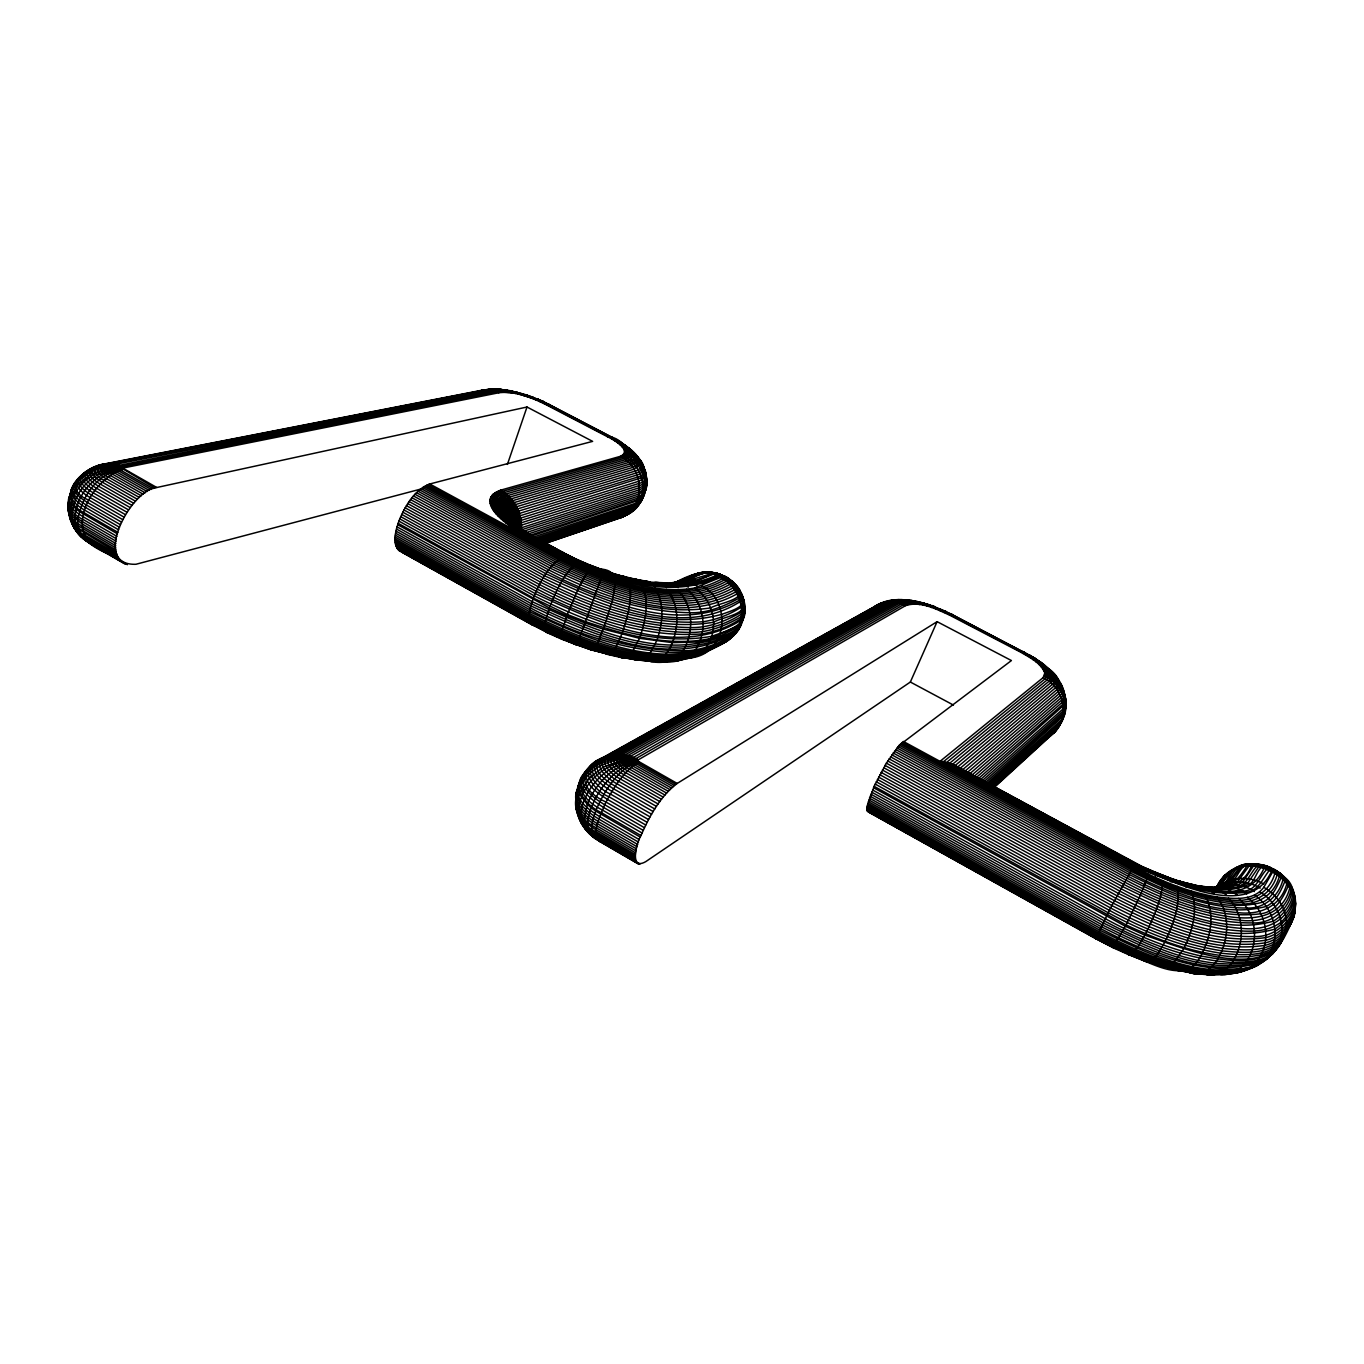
<?xml version="1.0" encoding="UTF-8"?>
<svg xmlns="http://www.w3.org/2000/svg" width="1364" height="1364" viewBox="0 0 1364 1364"><rect width="100%" height="100%" fill="white"/><g stroke="black" fill="none" stroke-linecap="round" stroke-linejoin="round"><path stroke-width="1.5" d="M937.102 621.66L910.351 682.034L645.752 861.639C629.094 871.136 636.528 842.492 640.961 835.569C649.452 816.235 660.091 796.457 677.192 783.447L937.102 621.66L1011.423 660.551L899.302 745.256L886.378 763.158L874.136 786.329L867.231 806.124L867.265 810.932L869.448 812.074M722.102 576.188L720.328 574.38L708.905 572.13C728.888 576.819 749.399 596.102 743.312 618.779C679.647 660.773 596.511 622.035 535.148 593.562L399.771 518.883C405.892 504.885 414.775 489.659 429.779 483.998L592.624 441.373L526.998 407.018L156.775 487.511C130.45 489.574 90.45 565.907 135.957 564.27L424.34 488.142M1112.342 946.752L1130.074 954.936L1136.979 948.338L1144.89 935.175C1180.201 947.366 1278.443 988.218 1286.576 923.905C1286.593 908.68 1276.943 894.494 1263.763 887.333C1253.158 901.587 1232.544 898.654 1217.08 897.001C1187.652 892.039 1159.724 880.547 1133.518 866.532L903.36 741.436M689.144 577.722C696.544 571.84 715.162 569.078 719.271 576.802C654.362 607.406 580.535 564.236 523.606 534.33C511.142 528.192 471.245 501.492 500.52 490.205L620.432 456.309C632.64 450.529 613.357 439.481 607.543 436.77L544.441 403.863C530.426 397.095 514.808 390.922 498.968 392.73L124.158 467.801C99.095 450.529 45.08 493.291 84.278 512.83L117.867 532.301M578.37 785.221L579.512 794.24L587.321 804.419L584.286 818.946L587.151 830.864C568.191 811.154 574.039 775.195 596.938 760.976C573.221 776.917 576.034 796.917 602.325 809.994L642.018 832.995M635.999 850.948L596.665 828.033C583.059 821.452 570.288 806.516 578.37 791.035M403.863 552.318C389.303 548.942 396.123 528.584 399.771 518.883M527.749 396.805L527.595 395.287L526.487 396.31M124.482 563.724L90.57 543.963C84.943 538.951 75.463 534.978 75.31 526.368M529.437 535.489L637.448 499.974C656.493 489.045 642.973 458.338 624.678 453.342M646.11 487.323C649.025 470.989 639.068 450.836 622.172 446.949M73.826 524.1C74.509 531.858 81.891 537.962 88.063 542.037L120.748 561.081M72.514 521.764C72.565 530.323 80.953 535.421 86.256 540.997M617.875 443.112C635.113 447.136 646.826 466.164 646.689 483.368M69.632 497.297L71.371 490.17L74.918 484.032C67.211 492.404 80.118 501.475 86.784 505.243L120.424 524.697M71.371 519.36L71.798 523.35L74.236 527.732M520.178 530.272C521.457 514.45 512.728 498.116 498.491 490.869M115.974 549.965L82.693 530.562C72.053 526.112 67.194 515.081 68.319 504.168C67.637 517.092 72.872 531.67 84.977 537.842L117.986 557.109M116.383 538.797L82.846 519.309C72.906 515.149 62.932 502.464 71.849 492.66M68.353 503.879L69.359 496.581M991.423 785.971L1060.254 723.534C1072.172 706.876 1065.267 679.289 1044.824 672.929C1040.681 662.734 1029.769 657.516 1020.801 652.265L949.463 615.062C936.113 609.043 920.495 600.825 905.628 605.599L638.079 759.936C612.811 748.001 573.221 761.334 615.249 786.261L654.805 808.971M68.473 501.611C66.188 511.125 75.566 517.467 82.539 521.713L116.042 541.184M1263.763 887.333L1272.544 872.142C1273.072 871.477 1272.169 871.05 1271.657 870.931C1249.748 921.126 1174.864 881.809 1140.287 869.038L1140.798 865.782L952.498 764.317L940.546 760.924L1043.17 677.601L1044.824 672.929M644.678 493.99L645.598 489.267L643.314 496.411M645.752 473.393L644.251 478.082L638.778 481.253L519.343 518.508L515.609 521.201L514.569 523.964L520.775 529.812L514.569 524.782L506.146 523.094M640.722 499.48C639.051 508.721 629.247 514.842 620.654 517.297M579.512 782.731L575.983 795.758L575.727 803.669M577.177 793.251L577.466 790.54L576.358 793.013M638.216 457.588L639.989 464.681L634.09 469.182L515.404 504.612C502.958 507.033 509.062 521.798 516.41 526.538L507.919 518.968L498.235 516.155M1138.65 865.1L1128.318 859.491L1126.425 861.929L940.546 760.924M598.591 761.027C576 768.017 595.216 791.734 608.821 796.678L648.531 819.576M940.393 609.555C926.685 603.996 932.516 604.184 940.137 610.663M945.968 612.709L945.695 611.311L944.365 612.538M587.321 804.419L591.243 807.795C587.304 817.513 584.406 833.864 596.562 838.894C586.401 832.756 577.381 821.316 577.552 809.074M69.342 499.548L70.229 494.501M576.836 790.37C571.397 805.578 586.145 817.036 597.551 823.771L637.039 846.754M575.983 798.366C573.34 813.541 583.144 827.01 596.187 833.523L635.3 856.319M640.961 835.569L601.285 812.569C586.298 805.749 569.692 786.568 585.599 771.888C575.335 785.135 594.482 798.656 604.678 804.726L644.405 827.692M710.968 573.34L717.464 573.443L720.277 576.631L720.328 574.38M515.166 526.18L516.837 522.719L521.048 520.417L639.136 483.385C647.013 482.072 647.832 472.848 643.365 467.494L643.774 469.335M1244.531 969.651L1256.056 966.224L1272.646 953.999L1278.955 945.917L1293.925 916.761L1295.732 903.531L1292.97 890.351L1287.906 881.297L1281.717 874.631L1275.903 870.573L1272.339 871.221L1275.067 869.823L1278 872.176L1275.903 870.573M878.569 777.071L1111.796 905.526C1158.513 929.276 1210.925 953.18 1264.581 945.423C1282.484 941.723 1295.749 922.712 1295.186 904.741C1294.163 890.828 1284.786 878.416 1272.544 872.142M989.923 784.471L1061.857 719.51L1064.38 714.907L1065.335 706.399L1064.329 710.474M69.24 498.849L68.865 511.312L72.275 516.359L82.369 524.032L115.821 543.503M1144.89 935.175L1125.351 926.292L1112.785 947.434L1095.821 938.756L1110.535 907.947L1133.518 866.532M69.871 501.287L71.286 503.845C67.961 515.422 71.474 529.573 83.579 534.432L116.724 553.784M71.286 503.845L73.417 506.487C69.615 518.814 74.696 532.028 84.568 539.82M73.417 506.487L76.265 509.147C73.775 518.473 74.815 529.3 81.26 536.836M76.265 509.147L79.777 511.807C71.099 535.114 93.161 547.919 111.268 555.267M562.752 638.864L576.597 645.087L585.003 622.99L603.399 629.179L639.528 638.318L672.384 642.649L699.527 641.967L719.135 636.511L738.606 626.809L741.436 624.303L742.442 619.563M1066.017 705.563L1064.807 712.775L1062.88 715.282L986.07 784.249M1046.546 738.47C1053.758 734.19 1060.084 727.268 1062.471 719.135M1062.215 720.976L1065.199 711.889L1064.909 708.445M1065.898 707.694L1063.187 713.099L986.189 781.998M1063.903 715.964L1061.124 721.556L990.776 785.238M1065.83 701.301L1065.233 708.462L1063.34 710.9L982.933 782.578M80.169 510.238C85.761 490.29 102.112 471.603 123.289 468.415L156.775 487.511M398.919 521.116L534.245 595.829C588.276 623.109 650.27 646.928 711.667 636.323C725.836 630.935 748.58 626.195 744.71 606.707C743.977 593.391 735.162 578.796 720.959 577.006C734.122 577.466 739.953 591.226 743.806 601.763C744.25 604.798 745.938 608.702 743.21 611.123C727.131 620.467 709.468 628.037 690.491 627.542C637.482 626.809 585.94 608.958 539.428 584.474L403.932 509.966M742.715 620.927L743.806 615.369L743.312 618.779M76.674 507.596C82.147 486.812 101.942 469.369 123.169 468.329C101.328 467.528 79.47 483.538 73.826 504.936M71.678 502.293C77.356 480.23 101.379 466.13 123.118 468.125C104.193 458.611 80.868 469.216 72.463 487.835M70.28 499.736L77.288 485.635L89.854 474.672L105.983 468.551L123.118 468.244L111.524 466.539L100.015 467.647L89.41 471.381L78.532 479.361C78.072 487.084 86.188 491.62 91.797 495.285L125.386 514.637M1294.521 914.426L1295.084 912.584M1293.925 916.761L1294.419 912.755L1293.669 914.988M1289.202 926.753L1291.026 922.797L1287.821 928.714M1290.446 924.69L1292.765 917.171M1148.778 874.358L1140.168 895.654L1126.084 924.894L874.136 786.329M640.892 498.423C647.013 482.208 638.284 462.567 622.666 455.44M1294.487 914.903L1280.353 943.922C1271.009 957.835 1256.721 968.764 1239.211 968.969C1190.005 970.776 1142.93 950.913 1100.219 928.373L868.783 799.935M740.004 624.831C740.533 628.224 737.788 630.816 735.929 633.305C719.766 643.041 701.948 651.054 682.682 650.764C629.264 650.611 577.211 632.708 530.426 607.918L395.628 533.188M396.481 529.044L531.5 603.792C592.709 632.555 674.038 669.571 738.384 629.674L741.078 624.695L735.929 633.305M429.779 483.998L563.383 556.631L602.53 574.278L585.514 621.609L567.373 614.482L533.409 598.063L398.169 523.333M736.1 630.321L735.605 633.646L728.12 640.364L701.181 654.089L688.905 658.283L682.801 658.59M737.566 630.356C721.403 649.571 691.224 653.407 667.235 652.231C619.086 648.616 572.386 632.64 530.016 609.879L395.355 535.182M507.408 464.408L526.998 407.018M597.824 570.834L598.591 568.464L585.889 563.468L583.536 565.207M579.512 794.24C571.857 809.432 581.661 825.51 596.239 831.818L635.419 854.665M731.155 636.664L726.347 641.54L716.475 645.342L717.72 644.507M510.051 518.218L512.233 511.909M581.405 797.582C574.449 812.057 581.217 829.142 596.273 835.075L635.283 857.837M397.725 524.714L549.385 607.969C548.072 614.039 539.343 632.214 550.05 632.453M722.579 643.484L725.307 640.21M584.031 800.992C578.012 813.95 581.627 831.068 595.045 837.564M734.582 583.622L737.873 588.532L735.776 591.874C676.749 624.235 606.758 592.334 551.499 566.401L416.532 492.694M549.385 607.969L566.878 615.863C565.634 622.615 558.456 633.646 562.309 639.153M585.514 621.609C625.394 634.976 668.684 647.337 710.883 638.471C717.873 620.637 710.9 598.182 694.498 588.037C663.347 593.425 631.822 584.235 602.53 574.278M687.337 641.591C693.73 624.439 691.292 602.342 677.021 589.794M700.056 640.637C706.774 623.109 701.966 600.672 686.45 589.35M710.883 638.471L740.822 624.405C748.205 606.775 737.856 583.911 720.533 577.466L694.498 588.037M743.244 619.307L740.822 624.405M657.056 639.75C662.716 623.365 665.001 603.076 654.771 588.003M672.912 641.302C678.948 624.559 678.948 603.161 666.416 589.333M622.223 632.947C627.525 617.005 632.76 599.58 629.298 582.718M640.04 636.954C645.445 620.842 649.537 601.95 642.325 585.787M603.911 627.798L612.692 599.359L615.948 578.865M591.243 807.795L595.71 811.051C592.522 819.696 586.997 836.95 599.546 840.394L598.08 839.32M567.373 614.482L578.984 587.032L589.299 569.078M549.897 606.588C556.205 590.97 563.332 574.363 576.529 563.332M72.241 488.124C66.12 497.758 77.543 506.129 84.977 510.307L118.6 529.795M603.399 629.179C599.836 635.624 598.455 647.116 591.43 649.997L624.473 657.772L628.616 655.692L632.845 651.157L639.528 638.318M621.694 634.328C618.779 640.057 613.288 659.358 604.695 652.299M598.199 569.317C600.228 568.464 612.862 569.743 612.317 575.779M596.324 809.466C604.764 789.909 617.79 770.114 637.704 760.942L677.192 783.447M656.527 641.114L650.509 652.35L641.898 659.477L636.886 660.125L619.819 656.766L633.356 658.914L632.248 658.198M539.104 539.803L633.254 508.226L639.068 504.68L644.234 495.166L636.681 506.675L631.191 512.318L543.537 542.412M591.857 806.209C599.955 786.056 617.125 766.721 637.448 760.703C614.329 758.998 590.663 774.343 582.019 795.996M642.87 497.604L641.216 501.287L635.351 504.851L535.268 538.166M587.935 802.833C596.494 782.339 614.891 763.959 637.568 760.822C614.312 761.231 593.289 778.367 584.627 799.406M672.384 642.649C668.872 652.18 660.364 663.433 648.872 661.063C665.888 665.308 681.062 659.375 686.808 642.938M580.126 792.654L589.043 778.315L603.127 767.148L620.143 760.942L637.414 760.652L628.804 757.668L617.022 756.491L605.633 758.231L595.403 762.749C590.902 774.599 605.139 783.396 613.578 788.801L653.168 811.563M578.967 789.449C587.731 767.079 614.516 755.213 637.397 760.583M578.592 786.431C587.253 763.908 615.113 753.61 637.38 760.532C620.023 754.019 598.506 757.924 586.009 772.075C584.593 784.965 597.943 793.302 607.372 799.355L647.082 822.287M69.752 495.03L72.957 488.687M74.577 483.606C70.877 492.37 81.687 498.764 87.876 502.719L121.498 522.156M69.7 497.007C65.83 506.061 76.878 512.779 83.289 516.871L116.861 536.359M699.527 641.967C694.242 658.386 675.044 664.779 659.238 660.773M710.354 639.801C707.063 648.343 699.92 655.641 690.883 657.874C727.95 653.697 732.144 601.388 701.659 585.719M740.311 625.684L739.407 627.713C674.907 667.559 593.493 630.407 532.165 601.643L397.06 526.896M740.533 626.332L741.931 620.842M578.643 785.272C572.982 799.338 589.589 810.216 599.717 816.678L639.358 839.678M1273.328 869.397L1261.274 864.674L1256.755 864.998M1261.274 864.674L1268.145 866.873L1271.828 870.982C1254.727 855.535 1224.446 867.027 1216.552 887.504L1210.107 888.493C1222.434 885.679 1236.432 885.304 1246.73 893.914M642.87 496.036L643.757 494.228L642.103 499.48L636.238 503.043L534.194 536.853M1126.084 924.894C1160.474 941.126 1197.081 954.51 1235.341 956.931C1244.974 938.551 1243.269 913.505 1228.521 898.262M1235.341 956.931L1249.151 956.727C1259.177 937.938 1254.812 912.414 1238.683 898.382M1249.151 956.727L1260.916 954.902C1271.231 935.823 1264.513 910.146 1247.361 897.324M1260.916 954.902L1270.447 951.526C1280.966 932.294 1272.288 906.77 1254.454 895.159M1270.447 951.526L1277.625 946.684C1288.264 927.503 1278.119 902.337 1259.842 891.92M1291.162 923.394L1293.737 917.154C1286.832 933.351 1279.142 950.844 1263.814 960.631C1208.487 977.63 1150.875 948.781 1101.993 924.758L870.062 796.184M1184.276 947.656C1192.562 930.504 1198.427 909.464 1191.215 890.999M1202.588 952.362C1211.283 934.869 1214.966 912.107 1204.565 894.562M1219.723 955.482C1228.896 937.545 1229.953 913.437 1217.08 897.001M1145.624 933.777C1153.671 917.085 1161.77 899.524 1163.049 880.803M1165.163 941.416C1173.193 924.536 1180.576 905.338 1177.285 886.378M1277.403 947.809L1280.063 942.643M1164.43 942.814C1159.877 949.838 1155.12 961.569 1145.317 961.364L1128.062 954.323L1146.169 961.552M1183.543 949.054L1175.768 960.341L1166.271 966.701L1162.537 966.871L1143.134 959.779L1164.992 966.923M642.58 498.849L640.193 503.026L634.362 506.59L536.24 539.377M641.557 500.588L636.477 507.732L630.748 511.244L540.502 541.696M639.17 503.862L635.453 508.243L632.043 509.795L539.854 540.809M626.519 514.364L633.493 510.392L637.806 505.362M646.195 488.107L643.961 494.484L638.096 498.031L528.107 534.006M636.34 506.777L633.493 510.392M634.789 508.09L629.605 513.461L626.332 514.944L543.929 542.923M646.417 486.096L642.717 490.392L639.307 491.893L521.338 529.846C522.702 514.16 514.535 497.724 500.52 490.205M1201.837 953.76C1190.533 979.949 1166.067 970.247 1144.532 961.006M646.519 484.049L642.836 488.312L639.46 489.778L519.224 528.465C519.411 513.239 510.204 498.32 496.428 491.773M1218.973 956.863C1213.721 967.877 1200.269 978.244 1187.942 971.679M1219.638 882.61L1225.503 875.688M1234.591 958.312C1229.407 968.423 1218.325 976.829 1206.475 974.612M531.892 398.254L532.847 397.129L527.05 395.509M1248.401 958.091C1243.167 968.15 1232.238 975.635 1220.644 974.595M1260.166 956.266C1254.999 966.019 1244.565 972.907 1233.431 972.941L1236.892 971.697M516.086 526.606L521.321 522.787L639.375 485.516C646.28 484.391 648.65 476.241 644.064 471.228M1269.696 952.873L1265.485 958.875C1209.902 975.874 1152.069 946.906 1102.965 922.78L870.812 794.172M871.647 792.092L1104.005 920.717C1143.646 941.961 1186.663 959.489 1231.982 962.49C1247.225 962.268 1267.65 962.421 1276.875 948.014M1053.451 733.423C1070.518 717.515 1063.903 686.996 1043.17 677.601M740.038 626.656L738.879 628.548L738.828 626.741M1215.222 888.816L1222.144 878.604M1215.205 889.209L1223.61 876.745M1236.568 867.777L1223.9 876.421L1215.818 889.004C1228.146 876.387 1248.861 875.483 1263.746 883.974M1217.592 887.333C1224.974 865.526 1253.005 860.718 1271.078 871.357M732.468 583.315C730.49 579.24 725.443 574.602 720.669 576.784L722.102 575.079M588.106 770.114L589.606 767.983L587.134 769.722M498.968 392.73L491.978 390.155L483.044 390.002L103.92 464.05C85.881 466.369 59.897 488.806 89.069 500.213L122.692 519.616M1061.635 722.187L992.378 785.886M1283.456 938.33C1269.969 958.295 1241.786 955.209 1220.882 953.197C1181.105 947.059 1143.339 931.714 1108.097 912.669L875.159 784.061M1273.891 951.22C1259.143 971.083 1231.76 975.516 1208.453 974.868M1277.625 946.684L1282.348 940.512M1048.405 737.395L1052.104 733.696L1050.178 736.185M1285.178 933.726C1271.708 953.555 1243.678 950.384 1222.894 948.372C1183.287 942.2 1145.658 926.906 1110.535 907.947L877.393 779.424M1284.394 936.062C1270.907 955.959 1242.792 952.839 1221.939 950.827C1182.23 944.672 1144.498 929.344 1109.307 910.334L876.251 781.76M1064.38 714.907L988.883 783.669M81.192 476.36L76.128 481.85L78.379 480.35M867.538 811.461L1095.923 938.79L1096.69 937.972M395.168 537.075L529.692 611.737C589.879 640.023 671.906 677.431 734.071 635.232L728.12 640.364M738.333 630.168C675.18 672.725 591.993 634.431 530.92 605.889L396.003 531.142M662.614 661.472C685.478 662.222 706.944 652.759 726.347 641.54L732.417 636.732M722.784 642.325L720.601 644.251M720.635 643.058L719.851 643.996L727.847 640.534M1139.605 866.805L1140.798 865.782M594.721 762.425C585.736 774.241 602.939 786.022 611.942 791.393L651.583 814.206M583.008 776.525L581.149 778.691C579.819 792.211 593.493 801.009 603.451 807.369L643.177 830.352M580.109 781.163L581.968 778.98M79.061 477.775C71.815 485.686 84.125 494.177 90.382 497.724L123.988 517.109M79.3 477.536L85.489 473.427M84.534 472.592L81.192 475.746C77.919 483.674 87.773 489.318 93.315 492.898L126.869 512.199M1216.62 888.885L1227.498 873.25L1232.834 870.249M1217.592 885.372L1218.939 883.906L1216.552 887.504L1227.293 889.106L1237.353 895.023M1219.467 882.014L1222.758 879.473M736.134 632.078L734.582 633.714L734.565 631.992M869.277 610.902C879.575 600.876 897.427 595.744 910.197 604.184M1223.9 876.421L1225.639 874.784M994.39 786.704L1056.299 730.217M994.168 787.557L1054.935 731.871L1061.482 721.027L1058.669 726.654L992.856 786.551M1002.608 777.651L1005.728 774.82M993.145 787.164L1057.543 728.478M638.079 759.936C607.389 740.311 555.37 778.622 605.991 802.049L645.701 824.998M982.626 780.361L1063.34 708.683C1069.768 693.526 1057.748 670.952 1041.158 666.723M980.528 779.577L1065.045 704.097C1063.767 691.974 1055.446 681.182 1044.466 676.101M978.193 778.827L1062.914 704.25L1065.506 699.186C1063.46 688.155 1055.19 678.863 1044.926 674.617M975.584 778.162L1062.471 702.034L1065.028 697.072L1061.328 685.001M974.425 776.116L1061.891 699.851L1063.664 697.618L1064.142 692.008M971.475 775.502L1061.175 697.703L1062.914 695.521L1063.391 690.065M969.889 773.627L1060.305 695.606L1062.027 693.458L1062.488 688.155M966.547 773.149L1059.316 693.543L1061.686 689.076L1060.34 683.262M1038.891 664.421C1050.075 666.519 1064.67 680.397 1058.191 691.548L964.621 771.41L962.507 769.773L1056.947 689.621C1063.835 680.602 1051.422 670.713 1042.914 668.94M626.195 515.37L628.361 513.563M630.151 512.625L621.285 517.57L611.959 519.292M624.61 515.063L619.478 518.184M1036.18 662.052C1044.756 662.768 1056.571 674.481 1050.792 682.75L952.498 764.317L955.209 765.494L1052.496 684.319C1057.134 680.142 1052.769 673.748 1049.53 670.201M609.93 573.323L624.303 576.58L626.741 579.939M875.807 606.673C887.077 599.461 904.417 596.29 916.114 604.133M720.601 576.75L723.005 575.591L725.495 576.682M535.95 399.874L537.808 399.106L538.848 400.351L514.757 392.747L497.263 391.894L120.305 467.341L154.899 487.988M599.137 759.407C578.575 767.932 597.875 788.921 610.356 794.019L650.031 816.883M599.273 759.68L601.405 758.162M603.758 757.088C591.635 765.971 608.583 779.543 616.971 783.771L656.459 806.431M1251.623 968.099L1258.512 963.41M1275.613 950.128C1254.13 966.053 1225.008 960.205 1200.61 955.942C1167.141 948.27 1135.189 934.971 1105.079 918.569L872.551 789.944M1249.305 968.781L1252.715 966.462M724.506 642.58L726.876 640.466L724.864 641.472M949.463 615.062L951.543 614.209L952.652 616.034M1267.224 958.892C1254.488 967.588 1240.319 973.674 1224.582 974.39M92.769 467.596L83.204 474.075C80.084 481.714 89.581 487.118 94.917 490.563L128.455 509.846M95.054 466.676L91.132 468.67C85.608 474.894 95.412 481.304 100.22 484.049L133.604 503.197M631.413 510.392L633.135 509.301M546.708 542.957L621.285 517.57C646.672 507.289 644.149 467.221 620.432 456.309M717.021 574.312L719.34 574.142L720.363 576.665M665.82 583.059C685.41 589.845 703.244 562.786 719.987 576.597C710.763 569.879 698.01 571.431 688.752 577.194L690.798 576.546M883.275 603.536L886.6 601.78M1216.432 888.697C1229.237 879.644 1247.037 879.951 1260.183 888.135M1218.546 887.623C1228.009 884.452 1228.708 872.193 1236.5 867.334M1249.475 864.469C1233.653 861.792 1232.391 881.178 1220.746 886.719L1227.498 883.429L1240.865 865.697L1251.18 863.838L1262.518 864.947M569.743 559.001L572.982 557.859L575.506 559.769M1020.801 652.265L1023.529 651.651L1031.014 657.056M639.017 761.726C623.126 771.615 613.033 788.443 604.678 804.726C600.774 815.655 591.43 830.233 599.137 841.145L638.216 863.906M1225.213 875.006L1231.112 871.698M618.949 749.671L622.666 747.608M626.366 745.545L630.066 743.499M633.766 741.436L644.882 735.247M648.582 733.184L652.282 731.121M663.381 724.932L667.081 722.869M670.798 720.806L674.498 718.743M685.598 712.554L689.297 710.491M694.856 707.404L698.556 705.341M709.672 699.152L713.372 697.089M717.072 695.026L728.171 688.837M731.888 686.791L735.588 684.728M746.688 678.539L750.388 676.476M768.904 666.161L774.462 663.074M778.162 661.011L789.279 654.822M792.978 652.759L796.678 650.696M800.378 648.633L804.078 646.57M807.778 644.507L811.478 642.444M815.195 640.381L826.294 634.192M829.994 632.146L833.694 630.083M844.81 623.894L848.51 621.831M852.21 619.768L857.768 616.664M861.468 614.601L870.726 609.452M596.989 760.822L879.251 603.928L888.356 601.115L611.277 754.957C601.217 762.237 615.386 773.388 622.257 776.832L661.523 799.304M594.96 762.391L872.261 608.105M694.77 575.165L703.722 572.437M1151.762 872.295L1154.592 872.108L1155.683 875.995M95.719 466.999C104.448 461.97 115.565 462.942 124.158 467.801M697.089 655.129L702.375 652.469M699.152 654.686L718.555 644.865M694.344 574.414L674.464 582.922C687.678 575.813 704.881 567.918 719.271 576.802M476.36 392.32L483.044 390.002M705.052 652.435L701.181 654.089M563.383 556.631C548.158 565.361 539.769 582.36 533.409 598.063C530.954 605.497 523.623 625.104 536.683 625.513M632.708 511.057L541.048 542.463M615.778 519.019L618.71 517.672L616.75 517.911M640.449 499.616L530.988 536.137M674.447 583.246L698.351 573.306M676.288 582.939L687.047 578.387M1240.609 865.884L1238.563 866.754L1241.052 866.498M84.568 472.865L87.16 471.791M99.248 465.175C89.325 468.04 98.174 478.338 104.056 480.196L137.321 499.241M101.533 464.664C92.411 467.323 100.68 476.752 106.051 478.457L139.247 497.434M88.933 470.29L86.461 471.313C80.629 478.252 91.32 485.226 96.622 488.312L130.091 507.544M482.327 390.991L492.148 389.183L502.02 392.338M676.356 581.985C685.001 578.046 695.35 579.035 703.551 583.656M877.393 604.781L884.912 602.598M875.603 605.769L879.047 604.371M873.898 606.878L877.393 605.463M686.893 658.539L694.992 655.436L692.878 655.572M708.649 650.219C648.122 668.889 583.451 641.779 529.334 615.215L395.117 540.638M706.893 651.395C646.945 669.946 582.888 643.126 529.3 616.784L395.236 542.275M931.595 607.492L929.225 604.746L920.189 603.127L924.604 603.485L927.418 606.247M1245.741 865.714L1247.6 865.015M1262.041 962.251C1207.004 979.216 1149.681 950.538 1101.072 926.616L869.38 798.111M1235.75 972.822L1242.774 970.281M1258.137 965.047C1203.901 981.875 1147.346 953.641 1099.435 930.009L868.271 801.657M1238.052 972.515L1246.935 969.293M539.854 401.596L542.667 401.255L544.594 402.909L536.478 399.482M557.791 552.914L561.917 552.215L565.446 554.637M898.33 601.047L899.831 600.518M1242.996 865.646L1249.1 864.043L1257.165 863.992M500.861 390.684L506.504 390.07L511.705 392.866M544.492 543.537L623.024 516.82M544.236 543.298L624.712 515.95M1217.199 887.674L1215.034 888.39C1227.685 882.747 1242.962 883.565 1254.386 891.596M526.657 532.454L638.625 496.019C646.553 494.365 647.9 484.936 646.024 478.338M1025.779 655.01L1029.428 654.891M509.301 525.43L517.195 526.743L522.958 531.431L639.017 493.973L644.848 490.494C647.235 475.542 637.823 460.128 623.945 454.502M672.963 582.888L685.018 581.507L697.055 585.753M893.011 600.842L898.041 599.683L907.503 600.024M672.844 583.093L682.358 580.075M692.418 575.199L700.005 572.778L704.506 572.999L700.482 573.46M708.734 572.079C694.839 571.311 683.927 583.263 669.894 582.888L679.289 583.059L688.394 587.151M690.559 576.12L692.52 575.506M651.157 583.281L659.988 582.991L666.791 587.117M1221.701 886.753C1236.091 886.941 1236.654 868.919 1247.105 864.247M1258.461 864.844C1249.867 871.528 1247.412 887.401 1233.363 887.47C1213.943 890.402 1194.506 885.338 1175.785 880.991M1267.071 866.242L1259.279 866.055L1247.787 883.037L1235.682 888.135L1217.489 888.953L1192.545 885.1M1234.659 868.936L1229.476 871.869L1218.615 887.504L1209.476 887.299M1249.356 864.026C1233.857 863.787 1227.31 877.461 1218.615 887.504L1232.63 884.673L1237.455 881.894L1250.225 864.367L1260.848 864.503M108.336 463.624C99.043 464.118 104.09 473.922 110.126 475.337L143.169 494.211M90.808 468.943L93.843 468.159M912.891 601.933L918.552 601.848L923.411 605.258M94.866 466.727L122.743 461.1M106.119 463.743C95.838 464.323 101.379 475.218 108.08 476.82L141.191 495.746M523.606 534.33L530.153 534.62L563.554 552.761M642.632 581.661L658.539 582.633M1223.031 885.986L1229.919 882.798L1241.786 865.884L1256.755 865.543L1271.401 870.965L1259.91 865.697L1247.838 864.452C1240.439 876.558 1230.993 889.822 1214.318 887.589M1263.917 866.447L1268.639 866.771L1271.913 870.999L1270.736 867.828L1267.668 867.248L1270.396 868.476M124.38 469.08C96.946 475.524 66.325 522.173 92.002 544.748M679.084 659.375L673.492 660.551L694.736 656.578M696.578 655.692C638.812 666.416 580.16 644.149 529.351 618.25L395.458 543.81M544.441 403.863L547.919 403.846L550.459 405.807L536.973 399.226M893.795 599.938L881.161 603.212L606.196 756.202C594.721 764.59 610.799 777.395 618.727 781.367L658.13 803.976M895.654 599.836L887.163 601.882L613.919 754.616C604.593 761.3 617.721 771.564 624.047 774.718L663.228 797.122M99.691 465.175L486.59 389.644M126.92 460.282L143.629 457.008M147.806 456.19L185.419 448.824M189.613 448.006L241.837 437.776M252.289 435.73L262.74 433.684M266.918 432.865L283.644 429.592M287.821 428.773L304.53 425.5M314.982 423.454L346.32 417.316M350.497 416.497L367.223 413.224M377.675 411.178L409.012 405.04M413.19 404.221L429.899 400.948M440.35 398.902L471.705 392.781M919.626 604.559L912.294 600.603L896.353 599.921M520.11 532.369L525.157 532.199L529.761 535.217C518.832 529.88 489.352 508.261 511.21 498.832L630.27 463.999C637.312 463.095 636.869 454.758 632.129 451.211M409.149 501.56L544.526 575.779C602.803 602.462 683.688 640.892 743.175 599.597C740.908 589.197 732.621 577.125 720.874 576.921L725.222 576.767L728.512 578.882L722.153 575.693M661.762 583.246L670.218 583.451L678.249 587.611M1224.821 973.93L1228.998 973.248M1244.701 970.571C1193.295 978.755 1142.759 955.891 1098.071 932.925L867.487 804.76M607.543 436.77C614.584 436.327 621.507 441.748 625.803 446.966M1246.798 969.582C1194.881 977.817 1143.85 954.715 1098.719 931.527L867.845 803.26M624.303 576.58L622.325 576.426L637.704 579.973L640.807 583.263M669.775 583.059L680.909 581.337L705.41 572.113M698.061 573.238L701.727 572.522M707.268 572.13L701.983 572.471M694.31 574.602L696.441 574.278M508.141 392.44L501.85 389.524L487.118 389.473M1272.407 871.272C1280.131 870.113 1285.723 878.45 1288.895 884.401L1286.746 882.269L1287.122 883.889M1265.945 865.765L1258.273 864.725M481.049 390.718L487.05 390.275M481.322 390.377L490.46 389.149M492.148 389.183L110.603 463.692C102.334 464.084 106.852 472.762 112.189 473.99L145.147 492.796M667.695 661.301L650.338 661.335M1029.564 657.312L1033.554 657.516L1036.776 660.568L1033.895 658.812M516.291 530.084L521.849 530.221L527.033 533.58M1212.204 887.947L1219.433 887.129M1253.311 863.889L1249.1 864.043M664.302 661.574L679.119 660.329L675.385 660.636M684.558 658.693C630.407 663.364 576.853 644.371 529.505 619.614L395.782 545.225M660.909 661.199L664.473 660.892M682.784 659.409C629.333 664.012 576.478 645.291 529.744 620.842L396.208 546.538M500.537 389.337L493.069 389.132M512.693 527.766L518.712 528.226L525.225 531.824M611.89 439.157L617.193 440.026M891.954 600.194L905.986 599.836M901.468 599.649L891.323 601.712L619.29 754.48C611.566 759.918 622.444 768.307 627.593 770.831L666.587 793.098M720.806 576.87L727.37 577.876L734.548 583.673M637.704 579.973L633.987 579.188L649.946 582.172L654.243 585.668M663.45 582.957C683.569 588.754 701.437 563.639 719.868 576.597M515.507 393.514L509.676 390.854L517.911 392.627L519.479 394.401M488.789 389.234L497.604 389.286L504.902 392.269M497.604 389.286L490.17 389.848L112.871 463.931C105.659 464.22 109.614 471.756 114.252 472.779L147.124 491.517M1231.385 973.197C1183.986 975.038 1138.616 955.908 1097.509 934.169L867.231 806.124M1229.288 973.845C1182.469 975.669 1137.644 956.778 1097.031 935.278L867.061 807.369M1227.157 974.288L1198.871 973.248M1207.737 887.265L1217.489 888.953L1226.407 894.886M713.389 572.522L709.655 572.539L719.34 574.142M1033.042 659.664C1043.954 660.5 1050.655 672.316 1057.066 679.545L1054.525 676.953M1272.476 871.323C1284.087 871.784 1290.242 884.912 1294.266 894.29C1300.148 912.721 1283.558 933.88 1265.741 937.597C1213.005 944.962 1161.582 921.501 1115.667 898.194L882.372 770.012M1200.542 890.863L1193.074 884.725L1177.03 880.837L1197.831 885.748M669.366 660.926C620.501 661.046 572.812 644.729 530.067 621.933L396.719 547.714M1210.908 887.538C1228.316 890.198 1245.963 882.747 1251.692 864.998C1254.914 862.952 1258.921 864.537 1262.314 865.305M615.062 441.135L620.228 442.072L627.372 446.829M898.041 599.683L908.271 600.535M909.021 600.348L901.263 600.399L895.5 602.104L624.746 755.127C618.693 759.202 627.167 765.613 631.072 767.472L669.843 789.586M621.575 657.653L623.467 657.891M655.59 582.411L666.826 582.888M654.106 582.547L668.531 583.093M652.623 582.837L658.113 583.076M707.063 572.045L711.837 572.334M503.163 389.831L491.978 390.155L115.156 464.357C109.001 464.544 112.394 470.887 116.332 471.722L149.102 490.409M494.569 389.047L501.85 389.524M503.248 520.758L512.131 522.838L519.769 529.624L517.996 528.073M599.137 841.145L601.984 841.929M1189.596 972.447L1193.295 972.771M1191.266 973.026L1212.426 974.851M1192.989 973.453L1210.448 974.953M639.682 659.494L646.024 660.057L644.643 659.323M654.788 661.165L634.499 659.477L651.804 661.438M635.675 659.886L653.305 661.387M522.77 393.94L515.336 392.116L522.77 393.94L523.588 395.509M500.605 518.439L508.209 520.127L514.45 523.964C511.21 512.387 501.253 503.452 489.966 499.855M714.054 572.727L717.464 573.443M1199.996 886.805L1203.832 887.248M1211.675 887.418L1199.655 886.106L1208.112 888.527L1214.045 893.505M1199.877 886.378L1222.979 887.896L1237.591 885.048L1242.621 882.133L1253.465 866.038L1256.176 864.384L1265.57 865.833L1271.742 870.948M645.138 581.183C669.332 589.095 692.366 578.762 714.6 572.829M643.893 581.354C667.593 586.571 692.23 584.269 713.713 573.102C717.464 573.443 722.289 574.585 724.557 577.296M499.207 389.303L507.596 390.36M499.633 389.61L506.862 390.684M508.67 390.786L493.751 390.598L114.593 466.266L116.707 469.796L151.063 489.437M904.434 599.785L913.607 600.91M914.886 601.354L903.104 600.876L897.58 602.53L627.457 755.724C622.274 759.083 629.503 764.488 632.76 766.005L671.412 788.051M1112.547 947.503L1129.477 955.039M646.383 581.2L649.946 582.172M640.637 659.886L593.016 649.69M620.671 657.295L639.375 660.125M496.155 513.887L506.163 517.075L514.995 525.038M620.245 445.056L629.503 448.62L635.658 456.002L630.236 450.086M505.396 389.933L511.466 390.939M504.271 389.916L513.171 391.57M513.989 392.099L495.524 391.178L117.457 466.727L118.941 469.182L153.007 488.636M1200.064 973.333C1163.543 967.929 1128.88 953.811 1096.622 936.233L866.975 808.477M1178.019 969.94L1174.046 969.224L1194.728 973.691M1198.274 973.623C1162.281 968.304 1128.096 954.391 1096.298 937.051L866.993 809.432M1175.393 969.94L1196.501 973.743M1190.192 884.043L1191.642 884.298M634.959 579.137L648.787 581.678M632.981 579.393L638.437 580.365M712.161 572.386L716.918 573.494L720.192 576.614M910.964 600.433L918.552 601.848M909.618 600.416L919.609 602.257M920.632 602.803L908.219 601.285L899.643 603.093L630.168 756.509C625.837 759.151 631.805 763.533 634.396 764.692L672.946 786.653M494.365 511.671L506.453 516.325L514.876 525.276M607.696 654.106L624.473 657.772M606.23 654.106L622.513 657.857M510.579 390.837L517.911 392.627M508.738 391.008L523.077 394.332M492.864 509.505L505.226 514.586L513.785 523.537M123.101 468.193C103.255 463.726 79.47 472.916 71.269 492.421L75.429 499.957L81.738 505.226L119.452 527.254M623.024 576.324L636.817 579.529M623.484 577.143L651.088 582.803L673.526 584.662L691.156 582.957L714.071 573.869L719.681 574.551M917.461 601.575L923.786 603.127M916.352 601.456L924.604 603.485M915.21 601.473L925.389 603.962M491.671 507.425C501.151 509.42 509.897 515.592 514.109 524.441C510.034 514.757 500.878 507.783 490.784 505.396M1158.241 964.672L1181.258 971.066M1159.229 965.473L1179.741 971.049M715.043 572.829L715.998 573.085M1178.24 880.837L1194.455 885.338M1262.74 864.895L1264.172 865.288M623.604 448.756L635.573 454.877L640.756 464.22M609.623 654.004C582.087 646.962 555.421 636.579 530.494 622.888L397.333 548.771M608.873 654.345C581.763 647.423 555.523 637.193 530.988 623.723M592.982 650.134L605.667 653.663M610.799 572.778L624.883 576.938M625.428 577.466L598.387 568.873M613.817 574.449L619.648 576.137M716.765 573.255L718.964 573.886M922.934 602.922L929.805 605.019M922.047 602.854L930.333 605.446M921.126 602.922L927.264 604.746M930.794 605.991L913.403 602.206L901.672 603.792L631.72 758.418L634.226 762.459L674.43 785.425M490.205 503.452C500.69 506.214 510.051 513.785 514.023 523.998L514.364 519.82L518.763 516.172L641.489 477.792L643.672 476.053L645.155 471.467L642.58 465.942L634.243 456.804L624.865 451.978M1171.062 882.031L1168.948 878.058L1165.794 876.711L1181.616 881.911L1186.117 887.009M527.697 395.458L522.412 393.667M521.15 393.667L527.749 395.782M522.19 394.418L531.346 397.453M1179.417 881.025L1181.616 881.911M1202.588 973.572L1204.514 974.186M624.507 450.444L636.886 457.298L636.204 463.146L631.634 465.636L512.711 500.656C496.956 504.527 508.789 522.259 517.655 526.896M1143.799 960.478L1163.748 966.991M489.932 501.611C500.52 504.68 509.829 512.489 513.836 522.872M1164.873 876.796L1175.291 880.257M1167.857 878.365L1173.807 880.343M1264.769 865.441L1268.639 866.771M1269.424 867.316C1258.256 861.298 1257.028 878.621 1250.345 883.753C1214.659 900.428 1173.858 879.49 1140.355 865.97M582.087 646.144L591.175 649.639M576.631 644.763L592.453 650.168M592.061 650.27L561.371 639.119M611.754 573.136L585.548 563.503M611.976 573.562L585.139 563.707M718.538 573.767L720.584 574.568M928.611 604.61L935.107 606.878L935.857 608.975M929.975 605.309L935.38 607.202M928.833 605.292L935.585 607.662M1260.728 865.458L1271.487 870.931L1264.718 866.174L1257.523 864.247L1265.792 867.112L1271.538 870.931M527.271 395.304L532.915 397.299M1044.142 671.02L1053.502 675.828L1060.067 683.279M585.889 563.468L572.982 557.859M490.307 498.218C502.429 502.31 512.506 512.608 515.336 525.225M576.699 644.882L546.214 632.026M1153.654 871.681L1167.482 877.052M1153.074 871.732L1168.249 877.461M1152.444 871.92C1184.412 882.32 1245.298 912.84 1264.275 867.555C1268.213 866.106 1272.305 869.09 1275.715 870.744M1129.358 953.777L1138.77 957.46M1148.045 961.432L1113.467 946.804L1096.042 937.716L867.078 810.25M1127.738 953.76L1141.208 959.028M1147.09 961.586L1113.092 947.196L1095.889 938.21M586.656 564.781L592.436 567.049M1266.9 866.157L1270.736 867.828M566.878 615.863L585.003 622.99M933.999 606.707L940.444 609.197M933.027 607.287L937.903 609.214M720.124 574.517L722.17 575.318M532.608 397.197L538.422 399.482M532.403 397.418L538.661 399.857M887.742 760.976L1120.833 888.629C1158.224 908.475 1198.598 924.997 1241.189 928.355C1265.758 931.049 1287.957 921.791 1294.317 895.909C1291.06 885.185 1282.74 876.421 1272.714 871.664L1283.354 877.529C1280.472 894.562 1264.922 909.055 1246.935 907.998C1205.435 908.356 1165.964 891.544 1129.767 872.721L898.143 746.551M490.938 496.684C503.043 501.082 512.898 511.636 515.66 524.322M1281.069 875.586L1283.456 877.444L1280.438 873.761L1272.544 871.374C1279.568 874.188 1290.668 879.217 1289.764 888.117C1281.478 918.859 1251.964 920.478 1225.639 916.165C1190.414 910.385 1156.979 896.711 1125.641 879.933L893.13 752.962M1160.287 966.104L1161.378 966.564M491.893 495.268C504.646 500.247 514.637 512.131 516.581 525.788M537.808 399.106L543.23 401.476M537.416 399.106L543.742 401.834M945.985 611.481L940.052 609.111L952.413 614.925M939.813 609.418L952.566 615.42M721.812 575.062L724.148 576.205M1269.696 867.129L1272.066 868.425L1272.083 871.085L1273.499 868.953L1275.374 869.993M1269.083 867.01L1275.579 870.3M573.63 557.961L586.179 563.571M572.266 557.927L586.571 564.219M1140.611 865.799L1154.592 872.108M1140.014 866.311L1155.24 873.182M549.249 632.743L553.119 634.499M546.691 632.453L561.934 639.29M493.12 493.973C506.504 499.548 516.479 512.83 517.467 527.374L521.474 525.157L639.477 487.664C644.49 486.59 648.514 481.39 645.973 476.377M1272.714 871.63L1283.575 878.331L1291.401 887.742C1287.087 912.891 1263.354 923.428 1240.046 920.223C1199.144 916.915 1160.406 901.024 1124.499 881.996L891.8 754.838M93.536 545.378L85.131 540.127M494.638 492.813C508.602 499.019 518.388 513.716 518.32 529.044M542.667 401.255L549.317 404.597M542.037 401.152L548.021 404.187M540.638 401.323L608.566 436.616C614.704 439.498 635.027 451.126 622.223 457.298L502.464 491.33C474.178 502.293 512.813 528.073 524.867 534.006C581.865 564.662 654.089 605.48 719.101 575.557C720.345 575.744 724.506 577.125 722.545 578.592C671.139 607.099 610.356 579.99 562.207 557.177L428.432 484.425M945.457 611.43L952.191 614.55M905.628 605.599L895.5 602.104L883.122 602.615L608.702 755.486C597.909 763.346 613.067 775.332 620.484 779.049L659.835 801.589M723.005 575.591L727.813 578.166M722.494 575.676L727.08 579.001L726.381 581.235C672.929 610.714 609.742 582.326 559.717 558.677L425.585 485.686M955.209 765.494L1128.505 859.61M562.769 552.42L574.21 558.183M561.917 552.215L574.721 558.575M564.901 553.869L573.443 558.234M573.835 558.916L527.186 533.818C514.484 528.55 481.663 504.407 506.197 493.956L625.65 459.651C638.471 454.587 621.49 442.26 615.249 439.31M1128.096 859.661L1140.935 866.242M1127.806 860.002L1140.901 866.703M1126.425 861.929L1140.287 869.038M1125.351 926.292L873.523 787.727M547.919 403.846L612.794 437.656L614.533 439.737M951.543 614.209L1024.347 652.827L950.623 614.38M547.135 403.659L613.442 438.236M951.117 614.226L1024.142 652.299M546.282 403.608L614.022 438.935L628.412 447.818M548.516 632.896L398.015 549.692M531.585 624.405L547.834 632.896M1095.821 938.568L1112.785 947.434M910.351 682.034L953.436 705.069M1041.806 663.433L1044.125 664.848M907.878 604.644C902.337 601.78 895.278 598.881 889.243 601.712L616.579 754.445C608.054 760.532 620.074 769.876 625.82 772.706L664.916 795.042M564.27 553.238L528.26 533.938C516.001 528.857 484.322 505.584 507.954 495.473L627.269 460.998C639.29 457.179 626.281 444.988 620.228 442.072M530.153 534.62L563.059 552.863M962.507 769.773L1128.471 859.9M1128.352 860.343L949.668 763.26L1049.018 681.284C1055.207 672.912 1042.386 664.797 1036.793 660.074M902.439 742.169L1132.921 867.487C1163.168 883.497 1195.716 896.915 1230.123 899.933C1250.311 902.798 1268.861 894.119 1274.88 873.437C1275.374 871.05 1271.828 869.925 1269.969 869.516C1263.047 877.7 1258.358 892.056 1244.633 892.448C1203.253 897.171 1163.117 879.251 1126.954 861.144L943.683 761.555L1045.199 678.709C1050.911 665.854 1029.973 657.721 1021.483 651.89L950.077 614.653C935.943 608.293 919.421 599.649 903.667 604.627L634.584 759.356L637.534 762.561L675.845 784.351M427.017 484.987L560.979 557.859C610.083 581.081 672.06 608.838 724.506 579.853C727.097 577.16 720.175 575.045 718.027 574.653C653.765 603.996 582.394 564.508 526.061 533.836C514.416 528.107 477.059 503.214 504.356 492.575L623.979 458.423C637.363 451.842 615.999 439.634 609.52 436.565M901.451 743.056L1132.239 868.595C1163.168 884.963 1196.45 898.671 1231.624 901.74C1252.084 904.605 1271.095 895.943 1277.13 874.87C1277.352 870.846 1271.589 868.97 1268.264 868.254C1259.688 874.341 1257.045 891.647 1242.468 891.118C1202.008 895.722 1162.776 878.211 1127.414 860.496L946.718 762.34L1047.143 679.937C1053.298 668.496 1034.952 660.142 1027.45 654.567M900.411 744.079L1131.472 869.84C1163.083 886.566 1197.115 900.564 1233.056 903.667C1253.789 906.531 1273.226 897.887 1279.296 876.438L1278.716 873.642L1274.198 869.942M424.119 486.539L558.405 559.649C609.367 583.69 673.748 612.709 728.188 582.752C731.735 580.553 726.125 577.194 724.148 576.171M899.302 745.256L1130.654 871.204C1170.789 890.675 1217.097 914.119 1262.672 902.201C1272.8 897.563 1277.181 886.02 1281.614 876.745C1281.273 875.228 1280.131 874.068 1279.057 873.028M422.618 487.511L557.075 560.757C608.941 585.19 674.481 614.823 729.911 584.372L731.138 581.661L727.37 577.876M421.118 488.636L555.711 561.985C608.463 586.81 675.163 617.039 731.53 586.111L733.15 583.707L729.723 579.393M896.949 747.984L1128.812 874.358C1170.551 894.596 1218.785 919.012 1266.15 906.446C1276.397 901.57 1281.427 889.805 1285.417 880.019C1284.922 877.836 1283.268 876.165 1281.717 874.631M419.583 489.864L554.313 563.349C607.935 588.549 675.76 619.358 733.065 587.935L734.855 586.026L733.201 582.36M895.705 749.535L1127.806 876.114C1162.009 894.204 1198.837 909.328 1237.728 912.584C1259.552 915.414 1280.677 906.736 1286.798 883.855C1287.838 876.592 1278.597 872.466 1272.595 871.443L1280.557 874.631L1286.508 879.661M418.066 491.228L552.914 564.815C607.372 590.39 676.288 621.762 734.48 589.862C740.669 583.604 725.989 578.131 720.993 577.04C730.286 580.416 741.777 588.089 741.999 598.66C680.585 636.255 604.457 601.047 545.89 573.733L410.564 499.616M894.443 751.189L1126.749 877.973C1167.857 898.757 1213.636 919.694 1260.83 913.761C1276.039 911.817 1283.302 897.359 1288.724 884.793C1288.861 882.9 1287.769 881.212 1286.695 879.746M415.014 494.279L550.084 568.106C606.11 594.38 677.124 626.792 736.952 593.954L739.22 591.413L738.06 587.799M413.497 495.967L548.669 569.896C598.131 594.687 654.413 616.511 710.593 607.884C719.902 602.581 753.337 598.711 734.548 584.338M890.47 756.798L1123.305 884.128C1163.373 904.997 1207.14 923.599 1253.124 922.899C1272.356 923.957 1291.623 907.435 1292.049 888.271M1022.642 651.515L1030.383 655.726M1022.096 651.634L1036.299 659.716M412.013 497.758L547.271 571.772C591.175 594.789 639.682 611.686 689.638 612.709C707.814 613.34 724.71 606.076 740.294 597.466C741.709 596.307 741.76 594.261 740.993 592.709M889.106 758.844L1122.078 886.344C1167.976 908.629 1221.292 935.602 1273.328 921.177C1288.434 911.919 1302.33 890.47 1284.223 876.984M886.378 763.158L1119.554 890.965C1153.057 908.953 1188.862 923.547 1226.56 929.6C1244.752 931.595 1265.724 933.794 1281.256 922.064C1291.64 911.51 1300.693 894.75 1288.23 882.73M407.768 503.589L543.196 577.876C597.262 604.064 660.977 631.276 721.607 614.346C741.215 607.781 750.524 603.758 737.242 587.969M885.031 765.392L1118.275 893.352C1165.743 916.42 1221.036 944.365 1274.829 929.123C1286.934 921.263 1302.194 902.627 1291.282 888.373L1291.742 890.317M406.438 505.669L541.9 580.041C591.277 605.514 646.621 625.445 702.954 621.762C717.413 619.597 731.974 613.681 743.806 605.343C745.034 603.127 743.499 600.842 743.227 598.608M883.684 767.676L1116.98 895.756C1159.366 917.887 1205.793 937.58 1254.471 936.539C1274.692 937.545 1295.868 919.541 1295.016 899.081M610.441 436.668L620.228 442.874L615.948 440.521M405.159 507.8L540.638 582.24C593.374 608.753 653.646 632.026 713.56 622.257C724.165 615.965 752.792 614.465 742.204 596.818M881.076 772.348L1114.371 900.649C1160.594 924.127 1212.408 947.758 1265.502 940.256C1281.239 937.665 1298.153 917.273 1295.101 901.348M402.789 512.165L538.269 586.742C588.668 612.794 645.257 633.118 702.801 629.128C717.481 626.809 732.383 620.842 744.25 612.129C745.085 609.844 744.932 607.151 744.113 604.866C744.539 608.736 744.932 612.777 743.789 616.596C731.888 625.496 716.85 631.498 702.068 633.902C644.047 638.079 586.946 617.602 536.12 591.294L400.692 516.632M879.814 774.701L1113.075 903.087C1159.571 926.719 1211.709 950.503 1265.127 942.865C1281.546 939.643 1297.369 920.427 1295.016 903.616M401.698 514.399L537.16 589.009C584.167 613.783 636.289 631.822 689.877 632.419C709.007 632.879 726.824 625.206 743.005 615.71C744.932 614.073 744.966 611.277 743.943 609.128M395.1 538.899L529.471 613.527C584.065 640.313 649.264 667.678 710.32 648.906C723.875 644.575 737.6 636.101 740.516 621.268C744.846 604.371 735.98 585.378 720.533 577.466M407.58 554.381L411.28 556.444M414.997 558.524L418.714 560.587M422.431 562.65L433.564 568.856M437.281 570.919L440.998 572.982M452.132 579.188L457.707 582.292M461.407 584.355L465.124 586.418M468.841 588.481L479.975 594.687M483.691 596.75L487.408 598.813M515.251 614.312L518.968 616.392M522.668 618.455L526.385 620.518M530.102 622.581L533.818 624.661M883.122 819.082L886.839 821.162M905.406 831.494L909.123 833.557M914.698 836.661L925.832 842.867M929.549 844.93L933.266 846.993M944.399 853.199L948.116 855.262M966.684 865.611L972.259 868.715M975.976 870.778L979.693 872.841M990.827 879.047L994.544 881.11M1013.111 891.442L1016.828 893.522M1027.979 899.711L1033.537 902.815M1037.254 904.895L1040.971 906.958M1052.121 913.164L1055.821 915.227M1059.538 917.29L1063.255 919.353M867.265 810.932L1096.349 938.398M401.63 552.011L533.818 625.616M868.851 812.16L1096.093 938.671M398.8 550.476L533 625.36M516.001 525.532L530.988 535.182M724.864 576.358L727.029 577.569M668.224 791.273L629.35 769.074C624.814 766.892 615.113 759.475 622.018 754.701L893.42 601.831L903.19 599.836L912.959 603.996M135.445 501.168L102.112 482.072C97.628 479.497 88.387 473.53 93.536 467.682L109.376 465.294L123.135 468.091C111.507 464.544 98.344 465.158 87.62 471.177C84.841 478.133 93.536 483.009 98.379 486.13L131.814 505.328M117.457 533.87L79.777 511.807M640.33 837.155L595.71 811.051M638.471 842.117L598.898 819.116C589.333 813.08 577.79 805.374 576.461 793.149M637.704 844.487L598.165 821.486C588.702 815.502 577.279 807.88 575.983 795.758M115.752 545.753L82.334 526.299C75.208 522.224 67.058 515.916 68.353 506.726M636.459 848.902L597.04 825.953C588.43 820.634 579.12 814.069 575.966 803.925M115.804 547.902L78.601 526.044L72.752 521.099L68.882 513.989M635.658 852.875L596.392 829.994C588.191 824.93 579.359 818.673 576.375 809.04M116.298 551.926L76.367 527.919L70.843 521.048L69.615 514.381L70.399 516.888M117.304 555.506L80.766 534.006L74.048 527.646M635.368 859.201L592.47 833.95L581.763 823.737M118.787 558.575L82.693 537.331L77.305 531.755M635.59 860.394L592.948 835.314L584.713 828.136M119.725 559.905L81.533 537.024M635.897 861.434L593.545 836.524L585.872 829.823M114.866 557.347L127.415 564.679M607.406 845.1L620.057 852.5M623.672 854.614L627.304 856.728M630.918 858.843L639.955 864.111M636.323 862.304L591.55 835.569M125.897 564.287L86.512 541.303M598.387 840.548L639.034 864.111M528.175 533.597C516.547 528.806 487.153 506.419 509.624 497.093L628.804 462.447C637.636 460.913 633.493 450.887 628.139 447.733M526.18 532.642L529.01 534.33M1028.848 654.652L1035.088 658.386M1028.183 654.549L1035.736 659M616.255 439.617L623.382 444.016M1274.675 869.806L1277.625 871.579M598.284 840.173L600.944 841.844M595.113 838.468L599.99 841.588M521.27 529.3L525.311 533.051M1034.372 657.891L1040.698 662.341L1042.659 665.24M1033.554 657.516L1040.698 662.341M1032.667 657.278L1041.448 663.211M1038.106 661.472L1051.9 672.759M518.542 527.425L522.429 530.033M1276.568 870.778L1279.534 872.909M625.087 445.892L633.032 451.893M730.354 580.058L735.264 586.298M732.98 582.343L729.126 579.734L729.655 580.706M731.871 582.121L733.849 583.57M728.461 578.472L729.45 579.206M597.125 839.764L591.925 835.228M592.624 836.644L596.068 839.201M1038.908 660.977L1045.148 665.734M1037.902 660.466L1046.069 666.723M91.968 543.673L93.127 544.543L82.999 538.49M1277.983 871.749L1282.126 875.194M625.019 445.176L631.958 450.7M631.003 451.365L638.045 457.656M1171.488 967.315L1172.733 968.355M734.616 584.883L739.629 591.328M1043 664.08L1051.064 671.446M1280.353 873.437L1286.235 880.735M585.497 827.147L588.037 832.108L593.817 837.547M88.865 541.883L89.973 542.923M512.676 522.242L515.745 525.225M516.939 526.606C508.806 521.986 500.077 505.618 514.109 502.6L632.913 467.375L637.602 464.783L638.318 458.696M589.18 833.489L590.459 834.734M629.503 448.62L635.999 454.809M636.749 457.076L641.336 462.243M1285.587 879.303L1292.032 888.476M1046.563 667.184L1054.543 674.992M1049.018 669.093L1050.092 670.218M591.857 835.842L587.918 830.625M583.707 825.169L586.094 828.971M1282.876 875.637L1283.899 876.745M737.89 589.538L731.36 582.905L721.027 577.108L731.138 581.661L737.992 587.969M1056.094 676.936L1062.198 686.808M90.314 541.9L91.03 542.787M1052.258 672.384C1055.753 676.254 1060.544 683.176 1055.566 687.763L960.222 768.239L957.801 766.807L1054.082 685.99C1058.89 681.608 1054.321 674.958 1050.945 671.241M85.83 539.633L86.784 540.826M82.982 538.303L80.987 535.336L83.733 538.286M634.806 453.513L640.415 460.623M633.527 452.302L636.886 457.298M639.648 460.81L642.137 463.948M726.04 577.16L727.234 579.342M640.262 462.481L642.819 465.704M592.743 834.87L593.766 836.217M512.557 521.901C507.272 517.041 508.977 507.766 516.581 506.709L635.164 471.074C639.358 470.256 643.007 466.028 640.841 461.748M75.225 528.021L70.297 518.9M579.188 816.405L578.114 813.95L582.888 825.288L582.121 823.123M522.958 531.431L523.793 532.744M513.887 523.878C508.874 519.087 510.051 509.966 517.638 508.891L636.118 473.018C640.432 472.166 644.149 467.784 641.933 463.402M1062.914 688.667L1060.732 685.052L1061.277 686.859M1062.01 688.104L1063.494 690.576M1061.669 688.735L1064.227 694.515M741.658 594.892L743.141 598.165M584.406 827.181L585.565 829.261M639.375 459.054C644.643 464.169 647.32 475.32 637.687 477.059L518.047 513.87L513.478 517.638L513.529 523.162M1293.652 894.648L1294.76 896.847M513.086 522.514C509.863 517.894 513.358 511.943 518.576 511.108L636.954 475.013C641.404 474.143 645.189 469.608 642.904 465.107M1064.38 696.527L1065.744 702.238L1064.38 698.538M580.723 820.957L581.524 823.276M742.562 615.471L743.21 617.483M577.228 811.444L576.034 806.294M78.669 532.079L79.078 533.597M645.683 482.276L646.468 485.362M742.613 598.813L742.988 602.888M1065.54 698.078L1065.71 700.158M1289.73 922.644L1289.781 924.843"/></g></svg>
